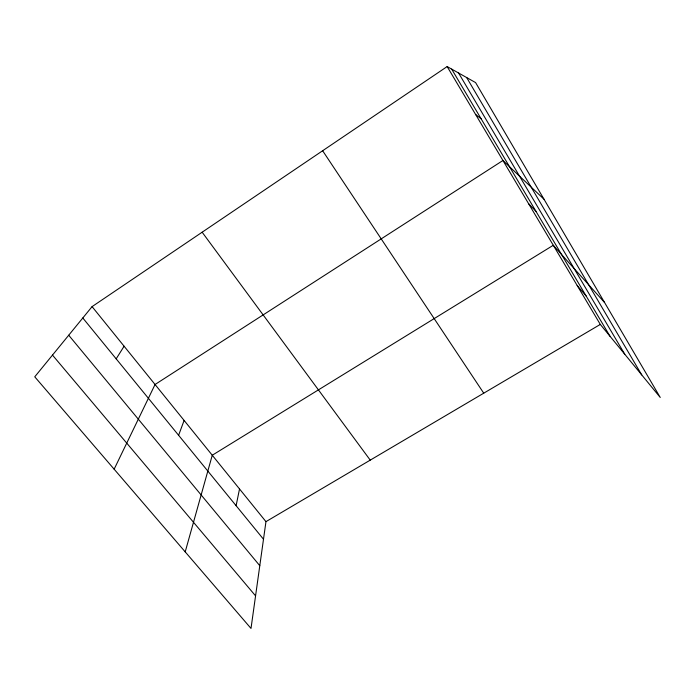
<?xml version="1.0" encoding="UTF-8"?>
<svg xmlns="http://www.w3.org/2000/svg" width="695" height="695" viewBox="0 0 695 695"><rect width="100%" height="100%" fill="white"/><g stroke="black" fill="none" stroke-linecap="round" stroke-linejoin="round"><path stroke-width="1.04" d="M92.079 306.625L265.959 521.641L251.008 628.436L34.75 376.812L92.079 306.625L447.154 66.564L475.597 82.592L660.25 397.462L600.298 324.426L447.154 66.564M236.109 505.699L239.523 488.959M185.209 551.865L212.262 455.234L553.289 245.274L604.589 302.551M178.606 435.287L184.114 420.432M114.145 469.195L155.054 384.5L502.937 160.493L543.968 199.187M116.178 358.846L124.101 346.223M265.959 521.641L600.298 324.426M475.562 114.406L481.149 118.845M528.556 203.626L536.001 211.393M577.189 285.523L586.215 296.105M52.49 355.093L255.569 595.876M68.718 335.225L259.791 565.704M82.801 317.98L263.501 539.233M202.149 232.208L370.235 460.125M322.645 150.746L483.737 393.179M458.587 73.01L624.77 354.241M451.672 69.109L610.019 336.276M466.658 77.553L641.737 374.909"/></g></svg>
